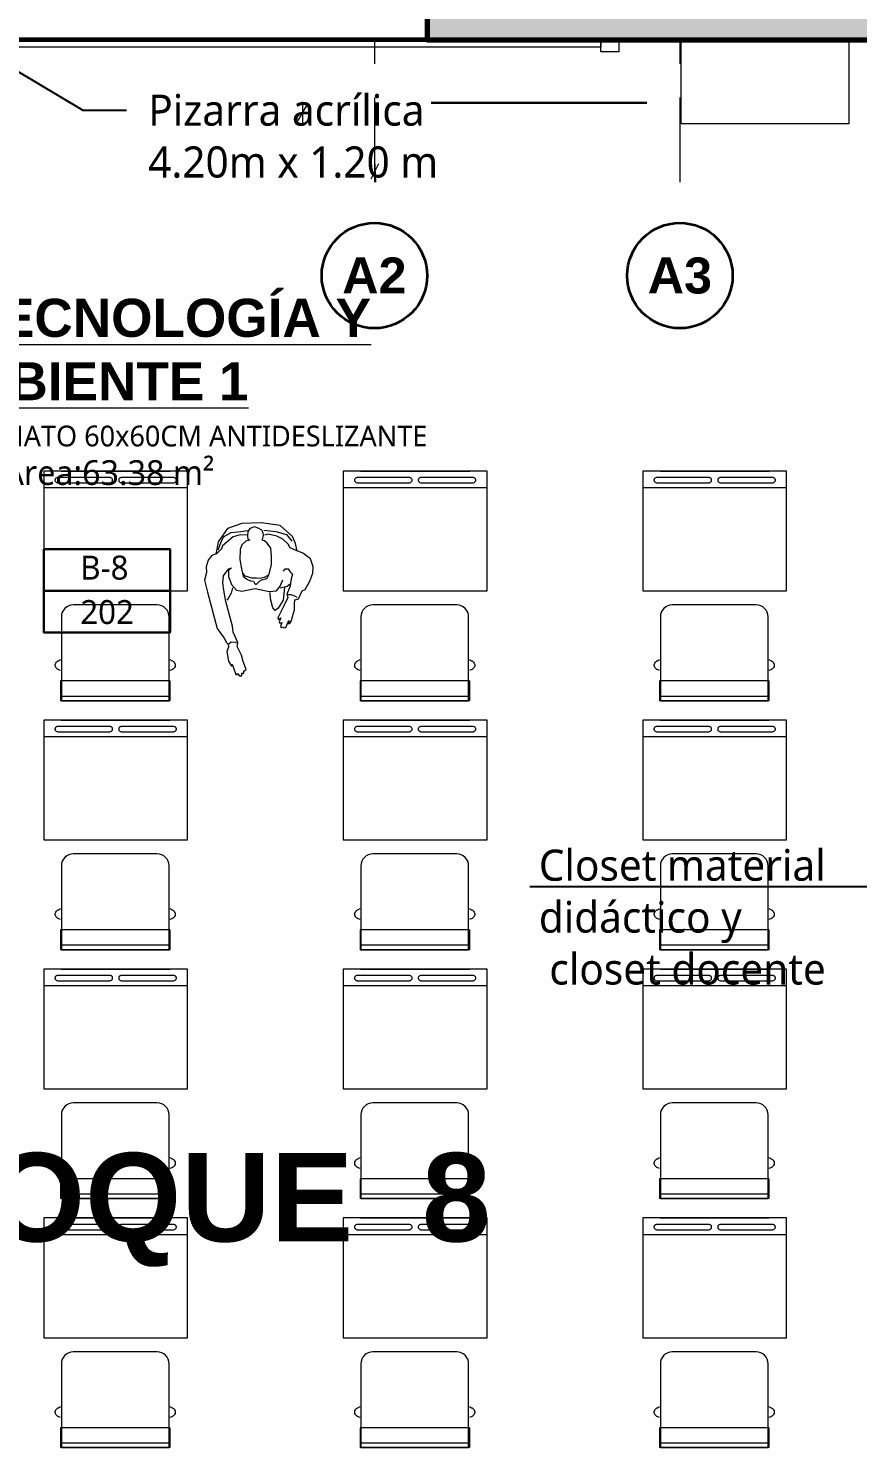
# Model space of a CAD drawing. Header units: metres. Extents: x 28 to 148, y 23 to 113.
# Drawn here: x 47.38 to 50.84, y 78.13 to 84.05 of the extents above; entities that cross this region are included whole.
import ezdxf
from ezdxf import colors
from ezdxf.entities.mleader import LeaderData, LeaderLine
from ezdxf.enums import TextEntityAlignment as Align
from ezdxf.math import Vec2, Vec3

# ---------------------------------------------------------------- set-up
doc = ezdxf.new("R2010")
doc.units = ezdxf.units.M
doc.linetypes.add('Dot & Dashed', pattern=[0.670278, 0.352778, -0.176389, 0, -0.141111])
for name, color, linetype, lineweight in [('COLUMNAS 50', 32, 'Continuous', 70), ('Drawing & Figure_Pen_No__122', 9, 'Continuous', 13), ('Drawing & Figure_Pen_No__7', 7, 'Continuous', 35), ('Equipamiento SR', 23, 'Continuous', 0), ('GRAFO 0 BLANCO', 7, 'Continuous', 0), ('GRAFO 4', 7, 'Continuous', 30), ('letras sr', 7, 'Continuous', 5), ('MOBILIARIO_Pen_No__1', 7, 'Continuous', 13), ('Muros el', 144, 'Continuous', 60), ('PERSONAS', 8, 'Continuous', 0), ('Structural - Bearing_Pen_No__20', 1, 'Continuous', 0), ('TEXTOS-SUBTITULO', 7, 'Continuous', 30), ('Vanos', 140, 'Continuous', 5)]:
    doc.layers.add(name, color=color, linetype=linetype, lineweight=lineweight)
doc.layers.add('Dimensioning - General_Pen_No__167', color=7, linetype='Continuous', lineweight=13, true_color=0x6a6a6a)
doc.styles.add('Generales', font='trebuc.ttf', dxfattribs={"height": 0.1})
doc.styles.add('GENERATED_STYLE_1', font='arialbd.ttf')
doc.styles.add('Santa Rosa 1 50', font='trebuc.ttf')
doc.styles.add('TURBO_BASS', font='swisseb.ttf')

# ---------------------------------------------------------------- blocks, each defined once
blk = doc.blocks.new('Picture 18')
at = {"layer": 'Equipamiento SR', "linetype": 'Continuous'}
for p, q in [((0.075, 0), (0, 0)), ((0, 0), (0, -0.05)), ((4.125, 0), (0.075, 0)), ((0.075, 0), (0.075, -0.03)), ((0.075, -0.05), (0.075, 0)), ((4.125, -0.03), (4.125, 0)), ((4.2, 0), (4.125, 0)), ((4.125, 0), (4.125, -0.05)), ((4.2, -0.05), (4.2, 0)), ((0, -0.05), (0.075, -0.05)), ((0.075, -0.03), (4.125, -0.03)), ((4.125, -0.05), (4.2, -0.05))]:
    blk.add_line(p, q, dxfattribs=at)
blk = doc.blocks.new('School Desk 2')
at = {"layer": 'Equipamiento SR', "linetype": 'Continuous'}
for p, q in [((0.1995, 0.3017), (0.6995, 0.3017)), ((0.1995, -0.2983), (0.1995, 0.3017)), ((0.629, 0.3017), (0.629, -0.2983)), ((0.6995, 0.3017), (0.6995, -0.2983)), ((-0.129, 0.2394), (-0.1309, 0.2356)), ((-0.1265, 0.2428), (-0.129, 0.2394)), ((-0.1236, 0.2457), (-0.1265, 0.2428)), ((-0.1203, 0.2479), (-0.1236, 0.2457)), ((-0.1168, 0.2494), (-0.1203, 0.2479)), ((-0.113, 0.2502), (-0.1168, 0.2494)), ((-0.1092, 0.2502), (-0.113, 0.2502)), ((-0.1055, 0.2494), (-0.1092, 0.2502)), ((-0.1019, 0.2479), (-0.1055, 0.2494)), ((-0.0987, 0.2457), (-0.1019, 0.2479)), ((-0.0957, 0.2428), (-0.0987, 0.2457)), ((-0.0933, 0.2394), (-0.0957, 0.2428)), ((-0.0924, 0.2375), (-0.0933, 0.2394)), ((-0.0876, 0.228), (-0.0924, 0.2375)), ((0.6507, 0.2435), (0.651, 0.2457)), ((0.6507, 0.2424), (0.6507, 0.2435)), ((0.6507, 0.027), (0.6507, 0.2424)), ((0.651, 0.2457), (0.6517, 0.2477)), ((0.6517, 0.2477), (0.6526, 0.2497)), ((0.6526, 0.2497), (0.6539, 0.2514)), ((0.6539, 0.2514), (0.6553, 0.2528)), ((0.6553, 0.2528), (0.657, 0.2539)), ((0.657, 0.2539), (0.6587, 0.2546)), ((0.6587, 0.2546), (0.6606, 0.255)), ((0.6606, 0.255), (0.6625, 0.255)), ((0.6625, 0.255), (0.6644, 0.2546)), ((0.6644, 0.2546), (0.6662, 0.2539)), ((0.6662, 0.2539), (0.6678, 0.2528)), ((0.6678, 0.2528), (0.6693, 0.2514)), ((0.6693, 0.2514), (0.6705, 0.2497)), ((0.6705, 0.2497), (0.6714, 0.2477)), ((0.6714, 0.2477), (0.6721, 0.2457)), ((0.6721, 0.2457), (0.6724, 0.2435)), ((0.6724, 0.2435), (0.6724, 0.2424)), ((0.6724, 0.2424), (0.6724, 0.027)), ((-0.241, 0.228), (-0.2591, 0.228)), ((-0.2591, 0.228), (-0.2591, -0.228)), ((-0.1767, 0.228), (-0.241, 0.228)), ((-0.241, 0.228), (-0.241, -0.228)), ((-0.1767, 0.228), (-0.1767, -0.228)), ((-0.1322, 0.2314), (-0.1327, 0.228)), ((-0.1309, 0.2356), (-0.1322, 0.2314)), ((0.6995, -0.2263), (0.6995, 0.2297)), ((0.6507, 0.0259), (0.6507, 0.027)), ((0.651, 0.0238), (0.6507, 0.0259)), ((0.6517, 0.0217), (0.651, 0.0238)), ((0.6526, 0.0198), (0.6517, 0.0217)), ((0.6539, 0.0181), (0.6526, 0.0198)), ((0.6553, 0.0166), (0.6539, 0.0181)), ((0.657, 0.0155), (0.6553, 0.0166)), ((0.6587, 0.0148), (0.657, 0.0155)), ((0.6606, 0.0144), (0.6587, 0.0148)), ((0.6625, 0.0144), (0.6606, 0.0144)), ((0.6644, 0.0148), (0.6625, 0.0144)), ((0.6662, 0.0155), (0.6644, 0.0148)), ((0.6678, 0.0166), (0.6662, 0.0155)), ((0.6693, 0.0181), (0.6678, 0.0166)), ((0.6705, 0.0198), (0.6693, 0.0181)), ((0.6714, 0.0217), (0.6705, 0.0198)), ((0.6721, 0.0238), (0.6714, 0.0217)), ((0.6724, 0.0259), (0.6721, 0.0238)), ((0.6724, 0.027), (0.6724, 0.0259)), ((0.6507, -0.0225), (0.651, -0.0203)), ((0.6507, -0.0236), (0.6507, -0.0225)), ((0.6507, -0.2389), (0.6507, -0.0236)), ((0.651, -0.0203), (0.6517, -0.0182)), ((0.6517, -0.0182), (0.6526, -0.0163)), ((0.6526, -0.0163), (0.6539, -0.0146)), ((0.6539, -0.0146), (0.6553, -0.0132)), ((0.6553, -0.0132), (0.657, -0.0121)), ((0.657, -0.0121), (0.6587, -0.0113)), ((0.6587, -0.0113), (0.6606, -0.0109)), ((0.6606, -0.0109), (0.6625, -0.0109)), ((0.6625, -0.0109), (0.6644, -0.0113)), ((0.6644, -0.0113), (0.6662, -0.0121)), ((0.6662, -0.0121), (0.6678, -0.0132)), ((0.6678, -0.0132), (0.6693, -0.0146)), ((0.6693, -0.0146), (0.6705, -0.0163)), ((0.6705, -0.0163), (0.6714, -0.0182)), ((0.6714, -0.0182), (0.6721, -0.0203)), ((0.6721, -0.0203), (0.6724, -0.0225)), ((0.6724, -0.0225), (0.6724, -0.0236)), ((0.6724, -0.0236), (0.6724, -0.2389)), ((-0.241, -0.228), (-0.2591, -0.228)), ((-0.1767, -0.228), (-0.241, -0.228)), ((-0.1327, -0.228), (-0.1322, -0.2314)), ((-0.1322, -0.2314), (-0.1309, -0.2356)), ((-0.1309, -0.2356), (-0.129, -0.2394)), ((-0.0924, -0.2375), (-0.0876, -0.228)), ((-0.129, -0.2394), (-0.1265, -0.2428)), ((-0.1265, -0.2428), (-0.1236, -0.2457)), ((-0.1236, -0.2457), (-0.1203, -0.2479)), ((-0.1203, -0.2479), (-0.1168, -0.2494)), ((-0.1168, -0.2494), (-0.113, -0.2502)), ((-0.113, -0.2502), (-0.1092, -0.2502)), ((-0.1092, -0.2502), (-0.1055, -0.2494)), ((-0.1055, -0.2494), (-0.1019, -0.2479)), ((-0.1019, -0.2479), (-0.0987, -0.2457)), ((-0.0987, -0.2457), (-0.0957, -0.2428)), ((-0.0957, -0.2428), (-0.0933, -0.2394)), ((-0.0933, -0.2394), (-0.0924, -0.2375)), ((0.629, -0.2833), (0.6295, -0.2833)), ((0.6507, -0.24), (0.6507, -0.2389)), ((0.651, -0.2422), (0.6507, -0.24)), ((0.6517, -0.2443), (0.651, -0.2422)), ((0.6526, -0.2462), (0.6517, -0.2443)), ((0.6539, -0.2479), (0.6526, -0.2462)), ((0.6553, -0.2493), (0.6539, -0.2479)), ((0.657, -0.2505), (0.6553, -0.2493)), ((0.6587, -0.2512), (0.657, -0.2505)), ((0.6606, -0.2516), (0.6587, -0.2512)), ((0.6625, -0.2516), (0.6606, -0.2516)), ((0.6644, -0.2512), (0.6625, -0.2516)), ((0.6662, -0.2505), (0.6644, -0.2512)), ((0.6678, -0.2493), (0.6662, -0.2505)), ((0.6693, -0.2479), (0.6678, -0.2493)), ((0.6705, -0.2462), (0.6693, -0.2479)), ((0.6714, -0.2443), (0.6705, -0.2462)), ((0.6721, -0.2422), (0.6714, -0.2443)), ((0.6724, -0.24), (0.6721, -0.2422)), ((0.6724, -0.2389), (0.6724, -0.24)), ((0.6995, -0.2983), (0.1995, -0.2983))]:
    blk.add_line(p, q, dxfattribs=at)
blk.add_lwpolyline([(-0.2591, 0.225), (0.0909, 0.225, -0.414214), (0.1409, 0.175), (0.1409, -0.175, -0.414214), (0.0909, -0.225), (-0.2591, -0.225), (-0.2591, 0.225)], format="xyb", dxfattribs=at)
blk = doc.blocks.new('A$C0C99268F')
at = {"color": 0, "linetype": 'ByBlock'}
for points in [[(0.2019, 0.3292), (0.1927, 0.3357), (0.1914, 0.3487), (0.2045, 0.3565), (0.2149, 0.3669), (0.2344, 0.3617), (0.2513, 0.3591), (0.2644, 0.3578), (0.2982, 0.3435), (0.3113, 0.3474), (0.3516, 0.3279), (0.3972, 0.3058), (0.4037, 0.3071), (0.3972, 0.3188), (0.4128, 0.311), (0.4193, 0.3136), (0.4154, 0.3227), (0.4324, 0.3162), (0.4363, 0.3227), (0.4337, 0.3292), (0.4389, 0.3305), (0.4376, 0.3396), (0.4076, 0.3513), (0.4219, 0.35), (0.418, 0.3565), (0.4089, 0.363), (0.3907, 0.3669), (0.3633, 0.3747), (0.3399, 0.3747), (0.3217, 0.3773), (0.3178, 0.3917), (0.2839, 0.4073), (0.2787, 0.4203), (0.2435, 0.4398), (0.2097, 0.4515), (0.1836, 0.4528), (0.1498, 0.4424), (0.1263, 0.4099), (0.1146, 0.38), (0.1042, 0.3578), (0.0886, 0.3487), (0.0677, 0.3266), (0.056, 0.3019), (0.0469, 0.2654), (0.0508, 0.2498)], [(0.1185, 0.3865), (0.086, 0.38), (0.0573, 0.3669), (0.0117, 0.3149), (0, 0.2381), (0.0026, 0.1561), (0.0234, 0.095), (0.0794, 0.0573), (0.1328, 0.0468)], [(0.0313, 0.2472), (0.0365, 0.2967), (0.0482, 0.3422), (0.0768, 0.3643)], [(0.2709, 0.3149), (0.2644, 0.3448), (0.2553, 0.3578)], [(0.2995, 0.3474), (0.2995, 0.3604), (0.3047, 0.3747), (0.3099, 0.3852)], [(0.0521, 0.1783), (0.0495, 0.1483), (0.0586, 0.1197), (0.0807, 0.0924), (0.0964, 0.0742), (0.1081, 0.0703), (0.1276, 0.0507), (0.1367, 0.0299), (0.1563, 0.0156), (0.1836, 0.0065), (0.2071, 0.0078), (0.2396, 0), (0.2891, 0.0117), (0.4415, 0.052), (0.4819, 0.082), (0.5001, 0.0911), (0.5066, 0.0989), (0.5196, 0.1002), (0.5366, 0.0924), (0.5769, 0.1002), (0.5978, 0.1119), (0.5899, 0.1145), (0.6329, 0.1301), (0.6342, 0.1353), (0.629, 0.1379), (0.6381, 0.1457), (0.6381, 0.1561), (0.6277, 0.1561), (0.6277, 0.164), (0.6186, 0.164), (0.6121, 0.1731), (0.5782, 0.1613), (0.5522, 0.1535), (0.5157, 0.1353), (0.5105, 0.1379), (0.5001, 0.1392), (0.4571, 0.1197), (0.4311, 0.1158), (0.3282, 0.0885), (0.2813, 0.0807), (0.25, 0.0768), (0.2214, 0.0794), (0.2058, 0.0898), (0.1914, 0.1015), (0.1875, 0.1119), (0.1993, 0.1002), (0.224, 0.1002), (0.2579, 0.1119), (0.2813, 0.1327), (0.2852, 0.1548), (0.2748, 0.2108), (0.2865, 0.2693), (0.2839, 0.3006), (0.2644, 0.3149), (0.2383, 0.3266)], [(0.2696, 0.3331), (0.323, 0.3279), (0.3568, 0.3071), (0.3659, 0.2941), (0.3542, 0.285), (0.3178, 0.2746), (0.2904, 0.2733)], [(0.2201, 0.2641), (0.2279, 0.2485), (0.2318, 0.2316), (0.2305, 0.2173), (0.2305, 0.1991), (0.2266, 0.1835), (0.2214, 0.1666), (0.211, 0.1627)], [(0.1133, 0.0573), (0.0833, 0.0677), (0.0586, 0.0794), (0.0404, 0.1106), (0.0365, 0.1509), (0.0326, 0.1809)], [(0.5053, 0.1015), (0.4962, 0.1106), (0.4975, 0.1288), (0.5027, 0.1327)], [(0.2709, 0.1158), (0.293, 0.1106), (0.3152, 0.0989), (0.323, 0.0924)]]:
    blk.add_lwpolyline(points, dxfattribs=at)
blk.add_lwpolyline([(0.2579, 0.2147), (0.2513, 0.2212), (0.2435, 0.229), (0.2383, 0.2394), (0.2318, 0.2602), (0.2136, 0.2693), (0.1745, 0.2798), (0.1406, 0.2798), (0.1055, 0.2759), (0.0846, 0.2615), (0.0755, 0.2498), (0.0729, 0.2394), (0.069, 0.242), (0.0534, 0.2459), (0.0417, 0.2446), (0.03, 0.2394), (0.0221, 0.2238), (0.0169, 0.2082), (0.0234, 0.1887), (0.0365, 0.1809), (0.0547, 0.1796), (0.0677, 0.1809), (0.0729, 0.1887), (0.0768, 0.1718), (0.0912, 0.1561), (0.112, 0.1483), (0.1537, 0.147), (0.1914, 0.1535), (0.2227, 0.1613), (0.2357, 0.1757), (0.2422, 0.1913), (0.2435, 0.2043), (0.2513, 0.2082)], close=True, dxfattribs=at)
blk = doc.blocks.new('A$C7148350E')
at = {"rotation": 270}
blk.add_blockref('A$C0C99268F', (0, 0.6381), dxfattribs=at)
blk = doc.blocks.new('A$C3C3047C9')
at = {"true_color": 0x939598}
h = blk.add_hatch(color=252, dxfattribs=at)
h.dxf.hatch_style = 1
h.paths.add_polyline_path([(1.9, 0), (2.25, 0), (2.25, 0.7), (0, 0.7), (0, 0.45), (1.9, 0.45)])
h.paths.add_polyline_path([(2.0663, 0.575, -1), (2.0837, 0.575, -1)], flags=16)
at = {"layer": 'COLUMNAS 50', "linetype": 'Continuous'}
blk.add_lwpolyline([(2.25, 0.7), (0, 0.7), (0, 0.45), (1.9, 0.45), (1.9, 0), (2.25, 0)], close=True, dxfattribs=at)
at = {"layer": 'Structural - Bearing_Pen_No__20', "linetype": 'Continuous'}
for p, q in [((2.075, 0.62), (2.075, 0.8)), ((2.005, 0.575), (1.825, 0.575)), ((2.145, 0.575), (2.325, 0.575)), ((2.075, 0), (2.075, 0.53))]:
    blk.add_line(p, q, dxfattribs=at)
blk.add_circle((2.075, 0.575), 0.00871, dxfattribs=at)
blk.add_point((2.075, 0.575), dxfattribs=at)

msp = doc.modelspace()

# ---------------------------------------------------------------- linework, layer by layer
at = {"layer": 'Dimensioning - General_Pen_No__167', "color": 251, "linetype": 'Continuous', "lineweight": 13, "true_color": 0x6a6a6a}
for p, q in [((48.5022, 83.6653), (48.5383, 83.7278)), ((48.5202, 83.7434), (48.5202, 83.6496)), ((48.8069, 83.4222), (48.8401, 83.4862)), ((48.8214, 83.5011), (48.8256, 83.4074))]:
    msp.add_line(p, q, dxfattribs=at)
at = {"layer": 'Drawing & Figure_Pen_No__122', "color": 9, "linetype": 'Dot & Dashed', "lineweight": 13}
for p, q in [((48.821, 84.5311), (48.821, 83.2778)), ((50.096, 84.5311), (50.096, 83.2778))]:
    msp.add_line(p, q, dxfattribs=at)
at = {"layer": 'Drawing & Figure_Pen_No__7', "color": 7, "linetype": 'Continuous', "lineweight": 35}
for centre in [(48.821, 83.0178), (50.096, 83.0178)]:
    msp.add_circle(centre, 0.22, dxfattribs=at)
at = {"layer": 'Equipamiento SR'}
msp.add_lwpolyline([(50.8009, 84.002), (50.8009, 83.652), (50.1009, 83.652), (50.1009, 84.002), (50.8009, 84.002)], dxfattribs=at)
at = {"layer": 'GRAFO 0 BLANCO', "color": 1, "lineweight": 30}
msp.add_lwpolyline([(47.441, 81.8759), (47.9682, 81.8759), (47.9682, 81.528), (47.441, 81.528)], close=True, dxfattribs=at)
msp.add_lwpolyline([(47.9682, 81.702), (47.441, 81.702)], dxfattribs=at)
at = {"layer": 'GRAFO 4', "linetype": 'Continuous'}
msp.add_line((49.9575, 83.7395), (49.0575, 83.7395), dxfattribs=at)
at = {"layer": 'Muros el', "ltscale": 0.05}
msp.add_lwpolyline([(45.741, 84.252), (49.041, 84.252), (49.041, 84.002), (45.741, 84.002)], close=True, dxfattribs=at)

# ---------------------------------------------------------------- block references
at = {"layer": 'Equipamiento SR', "linetype": 'Continuous', "xscale": -1, "rotation": 270.0000002109135}
for p in [(47.7393, 81.5024), (48.9893, 81.5024), (50.2393, 81.5024), (47.7393, 80.463), (48.9893, 80.463), (50.2393, 80.463), (47.7393, 79.4236), (48.9893, 79.4236), (50.2393, 79.4236), (47.7393, 78.3842), (48.9893, 78.3842), (50.2393, 78.3842)]:
    msp.add_blockref('School Desk 2', p, dxfattribs=at)
at = {"layer": 'MOBILIARIO_Pen_No__1', "linetype": 'Continuous', "xscale": -1}
msp.add_blockref('Picture 18', (49.841, 84.002), dxfattribs=at)
at = {"layer": 'PERSONAS'}
msp.add_blockref('A$C7148350E', (48.1122, 81.3477), dxfattribs=at)
at = {"layer": 'Vanos'}
msp.add_blockref('A$C3C3047C9', (49.041, 83.552), dxfattribs=at)

# ---------------------------------------------------------------- texts
at = {"layer": 'Drawing & Figure_Pen_No__7', "color": 7, "lineweight": 80, "style": 'GENERATED_STYLE_1'}
for s, p in [('A2', (48.6868, 82.9445)), ('A3', (49.9618, 82.9446))]:
    msp.add_text(s, height=0.15, rotation=359.71071, dxfattribs=at).set_placement(p)
at = {"layer": 'letras sr', "attachment_point": 1, "style": 'Santa Rosa 1 50'}
for s, width, insert, char_height in [('\\pi0.1409;{\\fSwis721 Ex BT|b1|i0|c0|p34;\\LCIENCIA TECNOLOGÍA Y \\P\\pi0.94895;AMBIENTE 1\\P\\pi0.49038;\\fTrebuchet MS|b0|i0|c0|p34;\\H0.54545x;\\lPISO PORCELANATO 60x60CM ANTIDESLIZANTE\\P\\pi1.26883;\\H1.1917x;Area:63.38 m²}', 3.443884, (46.0034, 82.9211), 0.15884), ('B-8', 0.552798, (47.5935, 81.8489), 0.1), ('202', 0.552798, (47.5935, 81.6633), 0.1)]:
    msp.add_mtext_dynamic_manual_height_columns(s, width=width, gutter_width=1, heights=[0], dxfattribs=dict(at, insert=insert, char_height=char_height))
at = {"layer": 'TEXTOS-SUBTITULO', "style": 'TURBO_BASS'}
msp.add_text('BLOQUE  8', height=0.36967, dxfattribs=at).set_placement((47.915, 78.9856, 0), align=Align.CENTER)

# ---------------------------------------------------------------- leaders
at = {"layer": 'letras sr'}
ml = msp.add_multileader_mtext('Standard', dxfattribs=at)
ml.set_content('Pizarra acrílica\\P4.20m x 1.20 m', color=256, style='Generales')
ml.set_leader_properties()
ml.build(insert=Vec2(0, 0))
ml.multileader.update_dxf_attribs({"text_right_attachment_type": 6, "dogleg_length": 0.36, "arrow_head_size": 0.18})
ctx = ml.context
ctx.base_point, ctx.char_height, ctx.arrow_head_size, ctx.landing_gap_size, ctx.plane_origin = Vec3(47.787, 83.708), 0.13, 0.18, 0.09, Vec3(46.6911, 85.2174)
ctx.right_attachment = 6
notes = []
notes.append((ctx, [(0, (1, 1, 0), (47.6043, 83.708), (1, 0), 0.1826, [(0, [(47.1635, 83.972)], 0, [])])]))
ctx.mtext.insert, ctx.mtext.flow_direction = Vec3(47.877, 83.7739), 5
ml = msp.add_multileader_mtext('Standard', dxfattribs=at)
ml.set_content('Closet material\\Pdidáctico y\\P closet docente', color=256, style='Generales')
ml.set_leader_properties()
ml.build(insert=Vec2(0, 0))
ml.multileader.update_dxf_attribs({"text_right_attachment_type": 6, "dogleg_length": 0.36, "arrow_head_size": 0.18})
ctx = ml.context
ctx.base_point, ctx.char_height, ctx.arrow_head_size, ctx.landing_gap_size, ctx.plane_origin = Vec3(49.4171, 80.5558), 0.13, 0.18, 0.09, Vec3(49.0461, 81.0627)
ctx.right_attachment = 6
notes.append((ctx, [(1, (1, 1, 0), (51.0108, 80.4657), (-1, 0), 0.1826, [(0, [(51.2493, 80.8825)], 0, [])])]))
ctx.mtext.insert, ctx.mtext.flow_direction = Vec3(49.5071, 80.6217), 5
for ctx, leaders in notes:
    for number, flags, end, landing, length, lines in leaders:
        leader = LeaderData()
        leader.index, (leader.has_last_leader_line, leader.has_dogleg_vector, leader.attachment_direction) = number, flags
        leader.last_leader_point, leader.dogleg_vector, leader.dogleg_length = Vec3(end), Vec3(landing), length
        for number, points, colour, breaks in lines:
            line = LeaderLine()
            line.index, line.vertices, line.color, line.breaks = number, Vec3.list(points), colors.encode_raw_color(colour), breaks
            leader.lines.append(line)
        ctx.leaders.append(leader)

doc.saveas('drawing.dxf')
